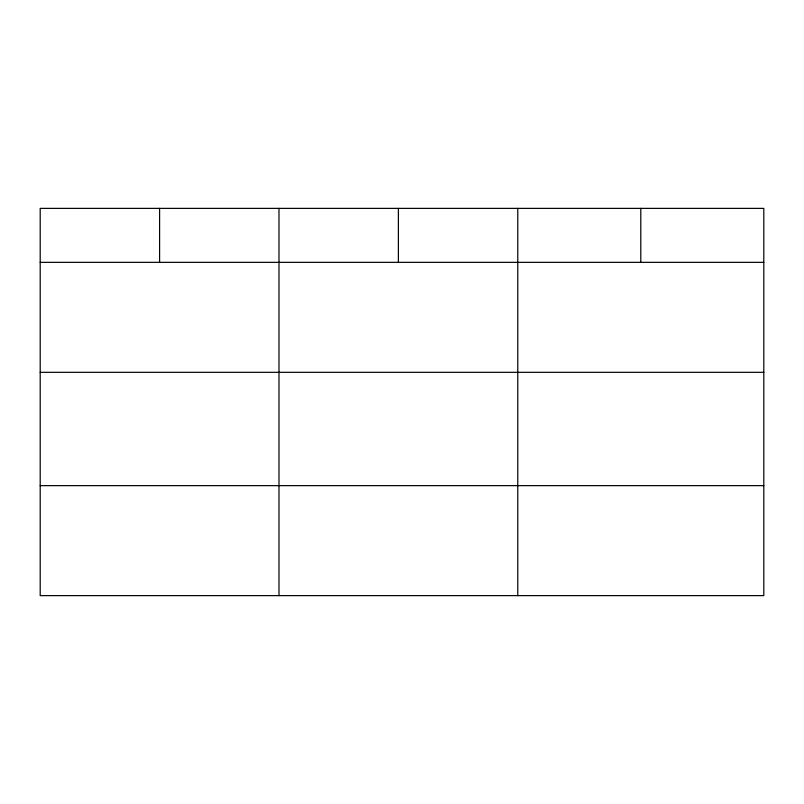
<?xml version="1.0" encoding="UTF-8"?>
<svg xmlns="http://www.w3.org/2000/svg" width="804" height="804" viewBox="0 0 804 804"><rect width="100%" height="100%" fill="white"/><g stroke="black" fill="none" stroke-linecap="round" stroke-linejoin="round"><path stroke-width="1.21" d="M763.8 372.322L763.8 208.377L40.2 208.377L40.2 595.623L763.8 595.623L763.8 372.322L40.2 372.322M40.2 262.345L763.8 262.345M40.2 485.636L763.8 485.636M640.788 208.377L640.788 262.345M517.776 208.377L517.776 595.623M398.382 208.377L398.382 262.345M278.988 208.377L278.988 595.623M159.594 208.377L159.594 262.345"/></g></svg>
